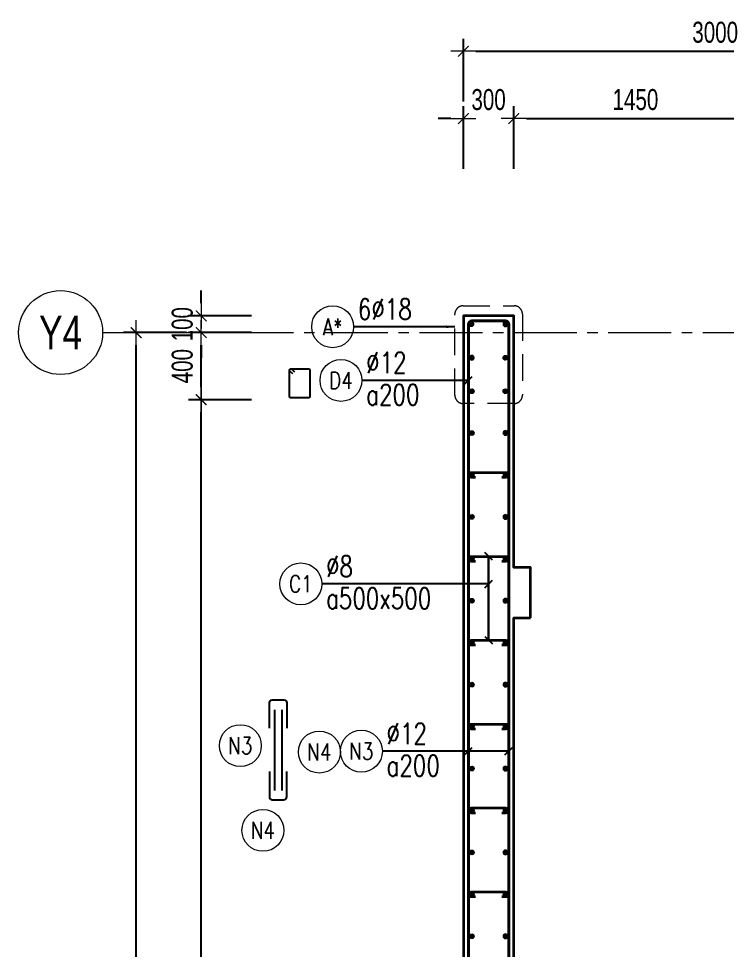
# Model space of a CAD drawing. Header units: millimetres. Extents: x 944027 to 981803, y -83026 to 82675.
# Drawn here: x 944230 to 948452, y 62895 to 68449 of the extents above; entities that cross this region are included whole.
import ezdxf
from ezdxf.enums import TextEntityAlignment as Align

# ---------------------------------------------------------------- set-up
doc = ezdxf.new("R2010")
doc.units = ezdxf.units.MM
doc.header["$MEASUREMENT"] = 0
for name, pattern in [('HIDDEN', [9.525, 6.35, -3.175]), ('HIDDEN2', [4.7625, 3.175, -1.5875]), ('HT_Dim Grid$0$CENTER2', [1.125, 0.75, -0.125, 0.125, -0.125]), ('HT_Grid$0$CENTER2', [1.125, 0.75, -0.125, 0.125, -0.125])]:
    doc.linetypes.add(name, pattern=pattern)
doc.layers.get('0').update_dxf_attribs({"lineweight": 20})
doc.layers.get('Defpoints').update_dxf_attribs({"color": 151, "lineweight": 9})
doc.layers.add('Hidden', color=9, linetype='HIDDEN')
doc.layers.add('Ligature', color=1, linetype='Continuous')
for name, color, linetype, lineweight in [('HT_Dim Grid$0$NDC_S_AXIS', 5, 'HT_Dim Grid$0$CENTER2', 13), ('HT_Dim Grid$0$NDC_S_SYMBOL', 1, 'Continuous', 15), ('HT_Dim Grid$0$NDC_S_TEXT SYMBOL', 7, 'Continuous', 20), ('HT_Grid$0$NDC_S_AXIS', 5, 'HT_Grid$0$CENTER2', 13), ('KC-LEADER', 153, 'Continuous', 18), ('KC-THEP', 6, 'Continuous', 40), ('NDC_S_DIM', 1, 'Continuous', 15), ('NDC_S_HIDDEN', 8, 'HIDDEN2', 13), ('NDC_S_LEADER', 1, 'Continuous', 15), ('NDC_S_REBAR', 4, 'Continuous', 35), ('NDC_S_STIRRUP', 4, 'Continuous', 40), ('NDC_S_VN TEXT', 7, 'Continuous', 20), ('NDC_S_WALL', 6, 'Continuous', 35)]:
    doc.layers.add(name, color=color, linetype=linetype, lineweight=lineweight)
doc.styles.add('HT_Dim Grid$0$NDC_ANNO', font='', dxfattribs={"width": 0.8})
doc.styles.add('NDC_ARIAL', font='arial.ttf', dxfattribs={"width": 0.85})
doc.styles.add('NDC_DIM', font='', dxfattribs={"width": 0.75})
doc.styles.add('NDC_EN TXT', font='romans.shx', dxfattribs={"width": 0.8})
doc.styles.get('HT_Dim Grid$0$NDC_ANNO').set_extended_font_data('Dotum')
doc.styles.get('NDC_DIM').set_extended_font_data('Dotum')
doc.dimstyles.new('NDC_1-50', dxfattribs={"dimscale": 50, "dimtxt": 2.5, "dimasz": 1, "dimexe": 1.5, "dimexo": 0, "dimgap": 0.8, "dimtad": 1, "dimdec": 0, "dimdsep": 46, "dimtxsty": 'NDC_ARIAL', "dimblk": 'DIMMARK', "dimcen": 49999.938995, "dimdle": 1.5, "dimclrd": 1, "dimclre": 1, "dimclrt": 3, "dimadec": 0, "dimazin": 0, "dimtfac": 1, "dimtdec": 0, "dimtix": 1, "dimtmove": 2, "dimatfit": 3, "dimfxl": 1, "dimarcsym": 0})
doc.dimstyles.new('NDC_dim_30', dxfattribs={"dimscale": 30, "dimtxt": 2.5, "dimasz": 1.5, "dimexe": 1.5, "dimexo": 2.5, "dimgap": 1, "dimtad": 1, "dimdec": 0, "dimzin": 0, "dimdsep": 46, "dimtxsty": 'NDC_DIM', "dimblk": 'DIMMARK', "dimcen": 0.09, "dimdle": 1.2, "dimclrd": 1, "dimclre": 1, "dimclrt": 3, "dimadec": 0, "dimazin": 0, "dimtfac": 1, "dimtdec": 0, "dimtix": 1, "dimtofl": 0, "dimtmove": 0, "dimatfit": 3, "dimfxl": 6, "dimfxlon": 1, "dimtolj": 1, "dimtzin": 0, "dimarcsym": 0})
doc.dimstyles.new('NDC_dim_50', dxfattribs={"dimscale": 50, "dimtxt": 2.5, "dimasz": 1.5, "dimexe": 1.5, "dimexo": 2.5, "dimgap": 1, "dimtad": 1, "dimdec": 0, "dimzin": 0, "dimdsep": 46, "dimtxsty": 'NDC_DIM', "dimblk": 'DIMMARK', "dimcen": 0.09, "dimdle": 1.2, "dimclrd": 1, "dimclre": 1, "dimclrt": 3, "dimadec": 0, "dimazin": 0, "dimtfac": 1, "dimtdec": 0, "dimtix": 1, "dimtofl": 0, "dimtmove": 0, "dimatfit": 3, "dimfxl": 6, "dimfxlon": 1, "dimtolj": 1, "dimtzin": 0, "dimarcsym": 0})

# ---------------------------------------------------------------- blocks, each defined once
blk = doc.blocks.new('THEP')
at = {"layer": 'KC-LEADER', "color": 6}
blk.add_circle((0, 0), 14, dxfattribs=at)
at = {"layer": 'KC-THEP'}
for p, q in [((-14, 0), (14, 0)), ((9.9, 9.9), (-9.9, -9.9)), ((-9.9, 9.9), (9.9, -9.9)), ((0, 14), (0, -14))]:
    blk.add_line(p, q, dxfattribs=at)
blk = doc.blocks.new('A$C7BC65A55')
at = {"layer": 'Ligature'}
for p, q in [((-15.2, 372, 0), (-15.2, 38.5, 0)), ((15.2, 372, 0), (15.2, 38.5, 0))]:
    blk.add_line(p, q, dxfattribs=at)
for points in [[(-36.2, 296.5), (-36.2, 400.9, -0.414214), (-24, 413.1), (24, 413.1, -0.414214), (36.2, 400.9), (36.2, 296.5)], [(-36.2, 116.5), (-36.2, 12.2, 0.414214), (-24, 0), (24, 0, 0.414214), (36.2, 12.2), (36.2, 116.5)]]:
    blk.add_lwpolyline(points, format="xyb", dxfattribs=at)
blk = doc.blocks.new('DIMMARK')
at = {"layer": 'NDC_S_DIM', "color": 1}
blk.add_line((-1.5, 0), (1, 0), dxfattribs=at)
at = {"layer": 'NDC_S_DIM', "color": 2, "const_width": 0.1}
blk.add_lwpolyline([(-0.424, -0.424), (0.424, 0.424)], dxfattribs=at)
blk = doc.blocks.new('*U11')
blk.add_circle((-2.5, 0), 2.5)
at = {"layer": 'NDC_S_VN TEXT', "color": 3, "style": 'NDC_EN TXT', "width": 0.75}
for tag, p in [('DK1', (0.5, 0.85)), ('KC1', (0.5, -2.97))]:
    blk.add_attdef(tag, p, '', height=2.5, dxfattribs=at)
at = {"layer": 'NDC_S_VN TEXT', "color": 7, "style": 'NDC_EN TXT', "width": 0.8}
blk.add_attdef('SH2', text='', height=2, dxfattribs=at).set_placement((-2.5, 0), align=Align.MIDDLE)
blk = doc.blocks.new('*U12')
blk.add_circle((-2.5, 0), 2.5)
at = {"layer": 'NDC_S_VN TEXT', "color": 3, "style": 'NDC_EN TXT', "width": 0.75}
for tag, p in [('DK1', (0.5, 0.85)), ('KC1', (0.5, -2.97))]:
    blk.add_attdef(tag, p, '', height=2.5, dxfattribs=at)
at = {"layer": 'NDC_S_VN TEXT', "color": 7, "style": 'NDC_EN TXT', "width": 0.8}
blk.add_attdef('SH2', text='', height=2, dxfattribs=at).set_placement((-2.5, 0), align=Align.MIDDLE)
blk = doc.blocks.new('*U13')
blk.add_circle((-2.5, 0), 2.5)
at = {"layer": 'NDC_S_VN TEXT', "color": 3, "style": 'NDC_EN TXT', "width": 0.75}
blk.add_attdef('DK1', (0.5, 0.85), '', height=2.5, dxfattribs=at)
at = {"layer": 'NDC_S_VN TEXT', "color": 7, "style": 'NDC_EN TXT', "width": 0.8}
blk.add_attdef('SH2', text='', height=2, dxfattribs=at).set_placement((-2.5, 0), align=Align.MIDDLE)
blk = doc.blocks.new('*D163')
at = {"layer": 'Defpoints', "color": 0, "ltscale": 200, "transparency": 16777216}
for p in [(947179.3, 67853.2), (946879.3, 66677.5), (947179.3, 66177.5)]:
    blk.add_point(p, dxfattribs=at)
at = {"layer": 'NDC_S_DIM', "color": 1, "lineweight": -2, "ltscale": 200, "transparency": 16777216}
for p, q in [((946879.3, 67553.2), (946879.3, 67928.2)), ((947179.3, 67553.2), (947179.3, 67928.2)), ((946804.3, 67853.2), (946729.3, 67853.2)), ((947254.3, 67853.2), (947329.3, 67853.2))]:
    blk.add_line(p, q, dxfattribs=at)
at = {"layer": 'NDC_S_DIM', "color": 1, "lineweight": -2, "ltscale": 200, "transparency": 16777216, "xscale": 75, "yscale": 75, "zscale": 75}
blk.add_blockref('DIMMARK', (946879.3, 67853.2), dxfattribs=at)
at = {"layer": 'NDC_S_DIM', "color": 1, "lineweight": -2, "ltscale": 200, "transparency": 16777216, "xscale": 75, "yscale": 75, "zscale": 75, "rotation": 180}
blk.add_blockref('DIMMARK', (947179.3, 67853.2), dxfattribs=at)
at = {"layer": 'NDC_S_DIM', "color": 3, "ltscale": 200, "transparency": 16777216, "insert": (947029.3, 67965.8), "char_height": 125, "attachment_point": 5, "style": 'NDC_DIM'}
blk.add_mtext('\\A1;300', dxfattribs=at)
blk = doc.blocks.new('*D125')
at = {"layer": 'Defpoints', "color": 0, "ltscale": 200, "transparency": 16777216}
for p in [(948629.3, 67853.2), (947179.3, 66677.5), (948629.3, 66677.5)]:
    blk.add_point(p, dxfattribs=at)
at = {"layer": 'NDC_S_DIM', "color": 1, "lineweight": -2, "ltscale": 200, "transparency": 16777216}
for p, q in [((947179.3, 67553.2), (947179.3, 67928.2)), ((948629.3, 67553.2), (948629.3, 67928.2)), ((947254.3, 67853.2), (948554.3, 67853.2))]:
    blk.add_line(p, q, dxfattribs=at)
at = {"layer": 'NDC_S_DIM', "color": 1, "lineweight": -2, "ltscale": 200, "transparency": 16777216, "xscale": 75, "yscale": 75, "zscale": 75, "rotation": 180}
blk.add_blockref('DIMMARK', (947179.3, 67853.2), dxfattribs=at)
at = {"layer": 'NDC_S_DIM', "color": 1, "lineweight": -2, "ltscale": 200, "transparency": 16777216, "xscale": 75, "yscale": 75, "zscale": 75}
blk.add_blockref('DIMMARK', (948629.3, 67853.2), dxfattribs=at)
at = {"layer": 'NDC_S_DIM', "color": 3, "ltscale": 200, "transparency": 16777216, "insert": (947904.3, 67965.8), "char_height": 125, "attachment_point": 5, "style": 'NDC_DIM'}
blk.add_mtext('\\A1;1450', dxfattribs=at)
blk = doc.blocks.new('*D148')
at = {"layer": 'Defpoints', "color": 0, "ltscale": 200, "transparency": 16777216}
for p in [(949879.3, 68254.4), (946879.3, 67553.2), (949879.3, 67553.2)]:
    blk.add_point(p, dxfattribs=at)
at = {"layer": 'NDC_S_DIM', "color": 1, "lineweight": -2, "ltscale": 200, "transparency": 16777216}
for p, q in [((946879.3, 67954.4), (946879.3, 68329.4)), ((949879.3, 67954.4), (949879.3, 68329.4)), ((946954.3, 68254.4), (949804.3, 68254.4))]:
    blk.add_line(p, q, dxfattribs=at)
at = {"layer": 'NDC_S_DIM', "color": 1, "lineweight": -2, "ltscale": 200, "transparency": 16777216, "xscale": 75, "yscale": 75, "zscale": 75, "rotation": 180}
blk.add_blockref('DIMMARK', (946879.3, 68254.4), dxfattribs=at)
at = {"layer": 'NDC_S_DIM', "color": 1, "lineweight": -2, "ltscale": 200, "transparency": 16777216, "xscale": 75, "yscale": 75, "zscale": 75}
blk.add_blockref('DIMMARK', (949879.3, 68254.4), dxfattribs=at)
at = {"layer": 'NDC_S_DIM', "color": 3, "ltscale": 200, "transparency": 16777216, "insert": (948379.3, 68367), "char_height": 125, "attachment_point": 5, "style": 'NDC_DIM'}
blk.add_mtext('\\A1;3000', dxfattribs=at)
blk = doc.blocks.new('*D150')
at = {"layer": 'Defpoints', "color": 0, "ltscale": 200, "transparency": 16777216}
for p in [(945317.5, 66177.5), (946879.3, 66177.5), (946879.3, 57977.5)]:
    blk.add_point(p, dxfattribs=at)
at = {"layer": 'NDC_S_DIM', "color": 1, "lineweight": -2, "ltscale": 200, "transparency": 16777216}
for p, q in [((945617.5, 66177.5), (945242.5, 66177.5)), ((945317.5, 58052.5), (945317.5, 66102.5)), ((945617.5, 57977.5), (945242.5, 57977.5))]:
    blk.add_line(p, q, dxfattribs=at)
at = {"layer": 'NDC_S_DIM', "color": 1, "lineweight": -2, "ltscale": 200, "transparency": 16777216, "xscale": 75, "yscale": 75, "zscale": 75}
for p, rotation in [((945317.5, 66177.5), 90), ((945317.5, 57977.5), 270)]:
    blk.add_blockref('DIMMARK', p, dxfattribs=dict(at, rotation=rotation))
at = {"layer": 'NDC_S_DIM', "color": 3, "ltscale": 200, "transparency": 16777216, "insert": (945204.9, 62077.5), "char_height": 125, "attachment_point": 5, "rotation": 90, "style": 'NDC_DIM'}
blk.add_mtext('\\A1;8200', dxfattribs=at)
blk = doc.blocks.new('*D151')
at = {"layer": 'Defpoints', "color": 0, "ltscale": 200, "transparency": 16777216}
for p in [(945317.5, 66577.5), (946879.3, 66577.5), (946879.3, 66177.5)]:
    blk.add_point(p, dxfattribs=at)
at = {"layer": 'NDC_S_DIM', "color": 1, "lineweight": -2, "ltscale": 200, "transparency": 16777216}
for p, q in [((945617.5, 66577.5), (945242.5, 66577.5)), ((945317.5, 66252.5), (945317.5, 66502.5)), ((945617.5, 66177.5), (945242.5, 66177.5))]:
    blk.add_line(p, q, dxfattribs=at)
at = {"layer": 'NDC_S_DIM', "color": 1, "lineweight": -2, "ltscale": 200, "transparency": 16777216, "xscale": 75, "yscale": 75, "zscale": 75}
for p, rotation in [((945317.5, 66577.5), 90), ((945317.5, 66177.5), 270)]:
    blk.add_blockref('DIMMARK', p, dxfattribs=dict(at, rotation=rotation))
at = {"layer": 'NDC_S_DIM', "color": 3, "ltscale": 200, "transparency": 16777216, "insert": (945204.9, 66377.5), "char_height": 125, "attachment_point": 5, "rotation": 90, "style": 'NDC_DIM'}
blk.add_mtext('\\A1;400', dxfattribs=at)
blk = doc.blocks.new('*D152')
at = {"layer": 'Defpoints', "color": 0, "ltscale": 200, "transparency": 16777216}
for p in [(944929.9, 66577.5), (946879.3, 66577.5), (946879.3, 57577.5)]:
    blk.add_point(p, dxfattribs=at)
at = {"layer": 'NDC_S_DIM', "color": 1, "lineweight": -2, "ltscale": 200, "transparency": 16777216}
for p, q in [((945229.9, 66577.5), (944854.9, 66577.5)), ((944929.9, 57652.5), (944929.9, 66502.5)), ((945229.9, 57577.5), (944854.9, 57577.5))]:
    blk.add_line(p, q, dxfattribs=at)
at = {"layer": 'NDC_S_DIM', "color": 1, "lineweight": -2, "ltscale": 200, "transparency": 16777216, "xscale": 75, "yscale": 75, "zscale": 75}
for p, rotation in [((944929.9, 66577.5), 90), ((944929.9, 57577.5), 270)]:
    blk.add_blockref('DIMMARK', p, dxfattribs=dict(at, rotation=rotation))
at = {"layer": 'NDC_S_DIM', "color": 3, "ltscale": 200, "transparency": 16777216, "insert": (944817.3, 62077.5), "char_height": 125, "attachment_point": 5, "rotation": 90, "style": 'NDC_DIM'}
blk.add_mtext('\\A1;9000', dxfattribs=at)
blk = doc.blocks.new('*U22')
at = {"layer": 'HT_Dim Grid$0$NDC_S_SYMBOL'}
blk.add_line((5, 0), (9, 0), dxfattribs=at)
blk.add_circle((0, 0), 5, dxfattribs=at)
at = {"layer": 'HT_Dim Grid$0$NDC_S_TEXT SYMBOL', "color": 7, "style": 'HT_Dim Grid$0$NDC_ANNO', "width": 0.8}
blk.add_attdef('GRID', text='', height=4, rotation=270, dxfattribs=at).set_placement((0, 0), align=Align.MIDDLE)
blk = doc.blocks.new('*D136')
at = {"layer": 'Defpoints', "color": 0, "ltscale": 200, "transparency": 16777216}
for p in [(945317.5, 66677.5), (946879.3, 66677.5), (946879.3, 66577.5)]:
    blk.add_point(p, dxfattribs=at)
at = {"layer": 'NDC_S_DIM', "color": 1, "lineweight": -2, "ltscale": 200, "transparency": 16777216}
for p, q in [((945317.5, 66752.5), (945317.5, 66827.5)), ((945617.5, 66677.5), (945242.5, 66677.5)), ((945617.5, 66577.5), (945242.5, 66577.5)), ((945317.5, 66502.5), (945317.5, 66427.5))]:
    blk.add_line(p, q, dxfattribs=at)
at = {"layer": 'NDC_S_DIM', "color": 1, "lineweight": -2, "ltscale": 200, "transparency": 16777216, "xscale": 75, "yscale": 75, "zscale": 75}
for p, rotation in [((945317.5, 66677.5), 270), ((945317.5, 66577.5), 90)]:
    blk.add_blockref('DIMMARK', p, dxfattribs=dict(at, rotation=rotation))
at = {"layer": 'NDC_S_DIM', "color": 3, "ltscale": 200, "transparency": 16777216, "insert": (945204.9, 66627.5), "char_height": 125, "attachment_point": 5, "rotation": 90, "style": 'NDC_DIM'}
blk.add_mtext('\\A1;100', dxfattribs=at)

msp = doc.modelspace()

# ---------------------------------------------------------------- linework, layer by layer
for centre in [(945550.6, 64115.4), (946021.5, 64077.3), (945685, 63610.4)]:
    msp.add_circle(centre, 125)
at = {"layer": 'HT_Grid$0$NDC_S_AXIS', "ltscale": 500}
msp.add_line((944929.9, 66577.5), (963696.9, 66577.5), dxfattribs=at)
at = {"layer": 'Ligature'}
msp.add_lwpolyline([(945862.3, 66331.6), (945846.4, 66347.6, -0.668179), (945852.1, 66361.5), (945956.8, 66361.5, -0.414214), (945964.9, 66353.3), (945964.9, 66196.2, -0.414214), (945956.8, 66188.1), (945852.1, 66188.1, -0.414214), (945844, 66196.2), (945844, 66353.3, -0.668179), (945857.9, 66359.1), (945873.9, 66343.2)], format="xyb", dxfattribs=at)
at = {"layer": 'NDC_S_HIDDEN', "ltscale": 50}
msp.add_lwpolyline([(946878.3, 66737.4), (947181, 66737.4, -0.414214), (947231, 66687.4), (947231, 66204.7, -0.414214), (947181, 66154.7), (946878.3, 66154.7, -0.414214), (946828.3, 66204.7), (946828.3, 66687.4, -0.414214)], format="xyb", close=True, dxfattribs=at)
at = {"layer": 'NDC_S_REBAR'}
for points in [[(946950.9, 65713.8), (946925.9, 65713.8, -1), (946925.9, 65743.8), (947132.9, 65743.8, -1), (947132.9, 65713.8), (947107.9, 65713.8)], [(946950.8, 65213.8), (946925.8, 65213.8, -1), (946925.8, 65243.8), (947132.9, 65243.8, -1), (947132.9, 65213.8), (947107.9, 65213.8)], [(946950.8, 64713.8), (946925.8, 64713.8, -1), (946925.8, 64743.8), (947132.9, 64743.8, -1), (947132.9, 64713.8), (947107.9, 64713.8)], [(946950.9, 64213.8), (946925.9, 64213.8, -1), (946925.9, 64243.8), (947132.9, 64243.8, -1), (947132.9, 64213.8), (947107.9, 64213.8)], [(946950.9, 63713.8), (946925.9, 63713.8, -1), (946925.9, 63743.8), (947132.9, 63743.8, -1), (947132.9, 63713.8), (947107.9, 63713.8)], [(946950.9, 63213.8), (946925.9, 63213.8, -1), (946925.9, 63243.8), (947132.9, 63243.8, -1), (947132.9, 63213.8), (947107.9, 63213.8)]]:
    msp.add_lwpolyline(points, format="xyb", dxfattribs=at)
at = {"layer": 'NDC_S_STIRRUP'}
msp.add_lwpolyline([(947109.3, 57567.5), (947149.3, 57527.5, -0.414214), (947129.3, 57507.5), (946929.3, 57507.5, -0.414214), (946909.3, 57527.5), (946909.3, 66627.5, -0.414214), (946929.3, 66647.5), (947129.3, 66647.5, -0.414214), (947149.3, 66627.5), (947149.3, 57527.5, -0.414214), (947129.3, 57507.5), (947089.3, 57547.5)], format="xyb", dxfattribs=at)
at = {"layer": 'NDC_S_WALL'}
for points in [[(947279.3, 64877.5), (947279.3, 65177.5), (947179.3, 65177.5), (947179.3, 66677.5), (946879.3, 66677.5), (946879.3, 57477.5), (951554.3, 57477.5), (951554.3, 57977.5), (948929.3, 57977.5), (948929.3, 59277.5), (952579.3, 59277.5), (952579.3, 57977.5), (952354.3, 57977.5), (952354.3, 57477.5), (956779.3, 57477.5)], [(947179.3, 57977.5), (947179.3, 64877.5), (947279.3, 64877.5)]]:
    msp.add_lwpolyline(points, dxfattribs=at)

# ---------------------------------------------------------------- block references
at = {"layer": 'Hidden', "xscale": 1.44, "yscale": 1.44, "zscale": 1.44}
msp.add_blockref('A$C7BC65A55', (945775.7, 63793.2, 0), dxfattribs=at)
at = {"layer": 'HT_Dim Grid$0$NDC_S_AXIS'}
ref = msp.add_blockref('*U22', (944479.9, 66577.5), dxfattribs=dict(at, xscale=50, yscale=50, zscale=150))
ref.add_attrib('GRID', 'Y4', dxfattribs={"layer": 'HT_Dim Grid$0$NDC_S_TEXT SYMBOL', "color": 7, "height": 200, "style": 'HT_Dim Grid$0$NDC_ANNO', "width": 0.8}).set_placement((944479.9, 66577.5), align=Align.MIDDLE)
at = {"layer": 'KC-THEP', "rotation": 189.6685644363809}
for p in [(946925.8, 66627.5), (947129.3, 66427.5), (946929.3, 66227.5), (947129.3, 66227.5), (946929.3, 65978.8), (946929.3, 65728.8), (946929.3, 65478.8), (946929.3, 65228.8), (946929.3, 64978.8), (946929.3, 64728.8), (946929.3, 64478.8), (946929.3, 64228.8), (946929.3, 63978.8), (946929.3, 63728.8), (946929.3, 63478.8), (946929.3, 63228.8), (946929.3, 62978.8)]:
    msp.add_blockref('THEP', p, dxfattribs=at)
at = {"layer": 'KC-THEP', "xscale": -1}
for p, rotation in [((947129.3, 66627.5), 350.3314355636191), ((946929.3, 66427.5), 170.331435563619), ((947129.3, 65979.1), 350.3314355636191), ((947129.3, 65729.1), 350.3314355636191), ((947129.3, 65479.1), 350.3314355636191), ((947129.3, 65229.1), 350.3314355636191), ((947129.3, 64979.1), 350.3314355636191), ((947129.3, 64729.1), 350.3314355636191), ((947129.3, 64479.1), 350.3314355636191), ((947129.3, 64229.1), 350.3314355636191), ((947129.3, 63979.1), 350.3314355636191), ((947129.3, 63729.1), 350.3314355636191), ((947129.3, 63479.1), 350.3314355636191), ((947129.3, 63229.1), 350.3314355636191), ((947129.3, 62979.1), 350.3314355636191)]:
    msp.add_blockref('THEP', p, dxfattribs=dict(at, rotation=rotation))
at = {"layer": 'NDC_S_VN TEXT', "xscale": 50, "yscale": 50, "zscale": 50}
for name, p, values in [('*U13', (946225.5, 66612.2), {'SH2': 'A*', 'DK1': '6%%C18'}), ('*U11', (946275.2, 66292.6), {'SH2': 'D4', 'DK1': '%%C12', 'KC1': 'a200'}), ('*U12', (946036, 65079.4), {'SH2': 'C1', 'DK1': '%%c8', 'KC1': 'a500x500'}), ('*U11', (946396.5, 64082.4), {'SH2': 'N3', 'DK1': '%%C12', 'KC1': 'a200'})]:
    msp.add_blockref(name, p, dxfattribs=at).add_auto_attribs(values)

# ---------------------------------------------------------------- texts
at = {"layer": 'NDC_S_VN TEXT', "color": 7, "style": 'NDC_EN TXT', "width": 0.8}
for tag, p in [('N3', (945550.6, 64115.4)), ('N4', (946021.5, 64077.3)), ('N4', (945685, 63610.4))]:
    msp.add_attdef(tag, text='3', height=100, dxfattribs=at).set_placement(p, align=Align.MIDDLE)

# ---------------------------------------------------------------- dimensions: what is measured, and where the dimension line sits
at = {"layer": 'NDC_S_DIM', "ltscale": 200}
for base, p1, p2, picture, middle in [((949879.3, 68254.4), (946879.3, 67553.2), (949879.3, 67553.2), '*D148', (948379.3, 68367)), ((947179.3, 67853.2), (946879.3, 66677.5), (947179.3, 66177.5), '*D163', (947029.3, 67965.8))]:
    dim = msp.add_linear_dim(base=base, p1=p1, p2=p2, dimstyle='NDC_dim_50', dxfattribs=at)
    dim.commit()
    dim.dimension.update_dxf_attribs({"geometry": picture, "text_midpoint": middle})
dim = msp.add_linear_dim(base=(948629.3, 67853.2), p1=(947179.3, 66677.5), p2=(948629.3, 66677.5), dimstyle='NDC_dim_50', override={"dimtmove": 1}, dxfattribs=at)
dim.commit()
dim.dimension.update_dxf_attribs({"geometry": '*D125', "text_midpoint": (947904.3, 67965.8)})
for base, p1, p2, picture, middle in [((945317.5, 66677.5), (946879.3, 66577.5), (946879.3, 66677.5), '*D136', (945204.9, 66627.5)), ((945317.5, 66577.5), (946879.3, 66177.5), (946879.3, 66577.5), '*D151', (945204.9, 66377.5)), ((945317.5, 66177.5), (946879.3, 57977.5), (946879.3, 66177.5), '*D150', (945204.9, 62077.5))]:
    dim = msp.add_linear_dim(base=base, p1=p1, p2=p2, angle=90, dimstyle='NDC_dim_50', override={"dimtmove": 1}, dxfattribs=at)
    dim.commit()
    dim.dimension.update_dxf_attribs({"geometry": picture, "text_midpoint": middle})
dim = msp.add_linear_dim(base=(944929.9, 66577.5), p1=(946879.3, 57577.5), p2=(946879.3, 66577.5), angle=90, dimstyle='NDC_dim_50', dxfattribs=at)
dim.commit()
dim.dimension.update_dxf_attribs({"geometry": '*D152', "text_midpoint": (944817.3, 62077.5)})

# ---------------------------------------------------------------- leaders
at = {"layer": 'NDC_S_LEADER'}
for points, dimstyle, override in [([(946828.3, 66612.2), (946225.5, 66612.2)], 'NDC_1-50', {"dimgap": 0.8, "dimtad": 0}), ([(946909.3, 66292.6), (946275.2, 66292.6)], 'NDC_dim_30', {"dimtad": 0, "dimldrblk": 'Oblique'}), ([(947029.3, 65243.8), (947029.3, 64743.8)], 'NDC_dim_30', {"dimtad": 0, "dimldrblk": 'Oblique'}), ([(947029.3, 64743.8), (947029.3, 65243.8)], 'NDC_dim_30', {"dimtad": 0, "dimldrblk": 'Oblique'}), ([(947029.3, 65079.4), (946036, 65079.4)], 'NDC_dim_30', {"dimtad": 0, "dimldrblk": 'Oblique'}), ([(947149.3, 64082.3), (946396.5, 64082.3)], 'NDC_dim_30', {"dimtad": 0, "dimldrblk": 'Oblique'}), ([(946909.3, 64082.3), (946396.5, 64082.3)], 'NDC_dim_30', {"dimtad": 0, "dimldrblk": 'Oblique'})]:
    msp.add_leader(points, dimstyle=dimstyle, override=override, dxfattribs=at)

doc.saveas('drawing.dxf')
